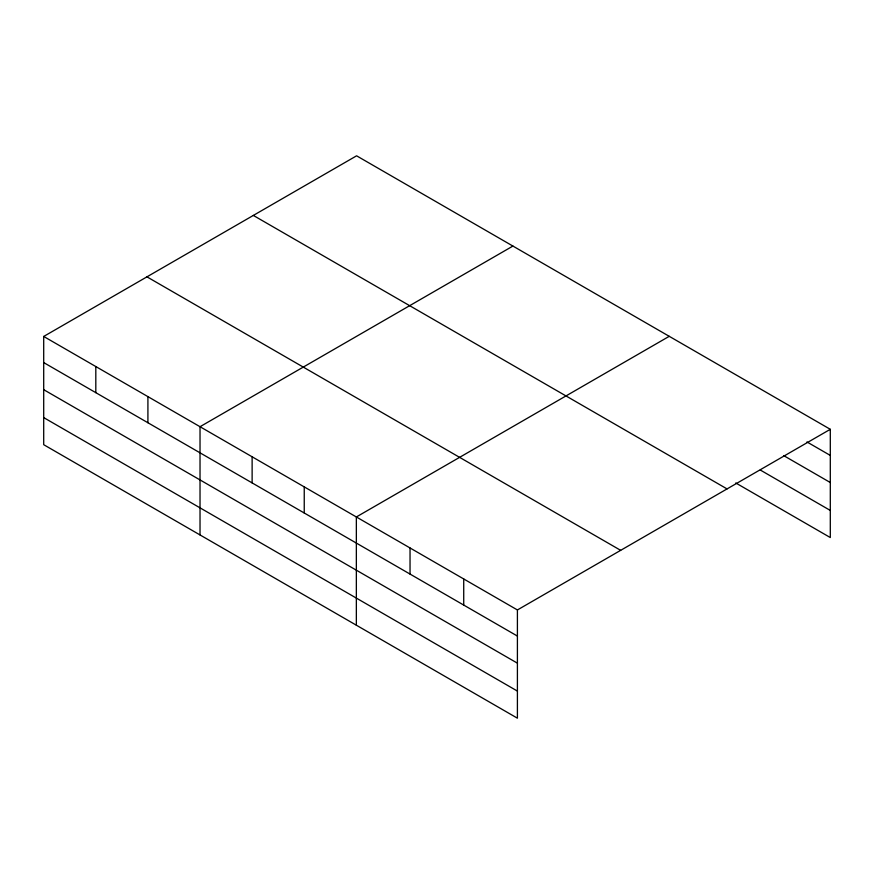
<?xml version="1.0" encoding="UTF-8"?>
<svg xmlns="http://www.w3.org/2000/svg" width="874" height="874" viewBox="0 0 874 874"><rect width="100%" height="100%" fill="white"/><g stroke="black" fill="none" stroke-linecap="round" stroke-linejoin="round"><path stroke-width="1.31" d="M517.408 663.169L517.408 609.954L43.7 336.457L43.7 444.691L517.408 718.188L517.408 663.169L43.7 389.673M43.7 336.457L356.592 155.812L830.3 429.309L830.3 537.543L735.766 482.961M512.918 246.064L200.026 426.709L200.026 534.943M669.244 336.315L356.352 516.96L356.352 625.194M517.408 609.954L830.3 429.309M806.953 441.949L830.3 455.42M783.617 455.572L830.3 482.524M760.271 470.015L830.3 510.438M253.34 215.43L727.048 488.916M146.952 276.85L620.66 550.336M43.7 362.579L517.408 636.064M43.7 417.597L517.408 691.083M463.723 578.959L463.723 605.07M410.037 547.965L410.037 574.076M304.239 486.884L304.239 512.994M252.127 456.796L252.127 482.907M147.914 396.621L147.914 422.743M95.812 366.545L95.812 392.655"/></g></svg>
